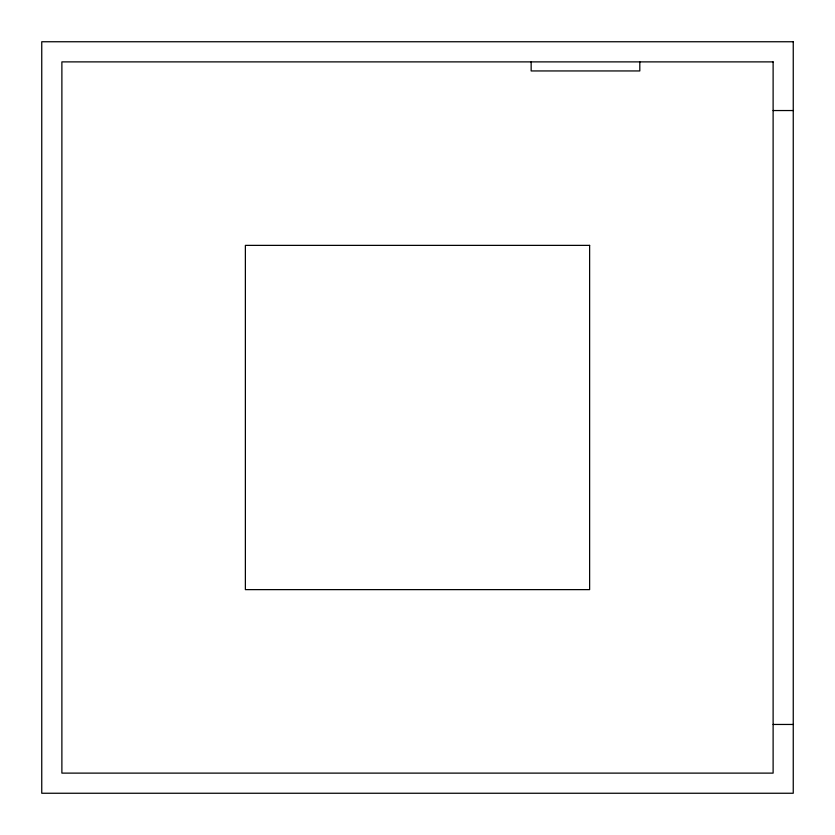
<?xml version="1.0" encoding="UTF-8"?>
<svg xmlns="http://www.w3.org/2000/svg" width="835" height="835" viewBox="0 0 835 835"><rect width="100%" height="100%" fill="white"/><g stroke="black" fill="none" stroke-linecap="round" stroke-linejoin="round"><path stroke-width="1.25" d="M773.116 110.544L793.25 110.544M773.116 724.456L793.25 724.456M639.808 61.884L639.808 70.944L531.154 70.944L531.154 61.884M793.25 41.75L41.75 41.75L41.75 793.25L793.25 793.25L793.25 41.75M773.116 61.884L61.884 61.884L61.884 773.116L773.116 773.116L773.116 61.884M589.625 245.375L245.375 245.375L245.375 589.625L589.625 589.625L589.625 245.375"/></g></svg>
